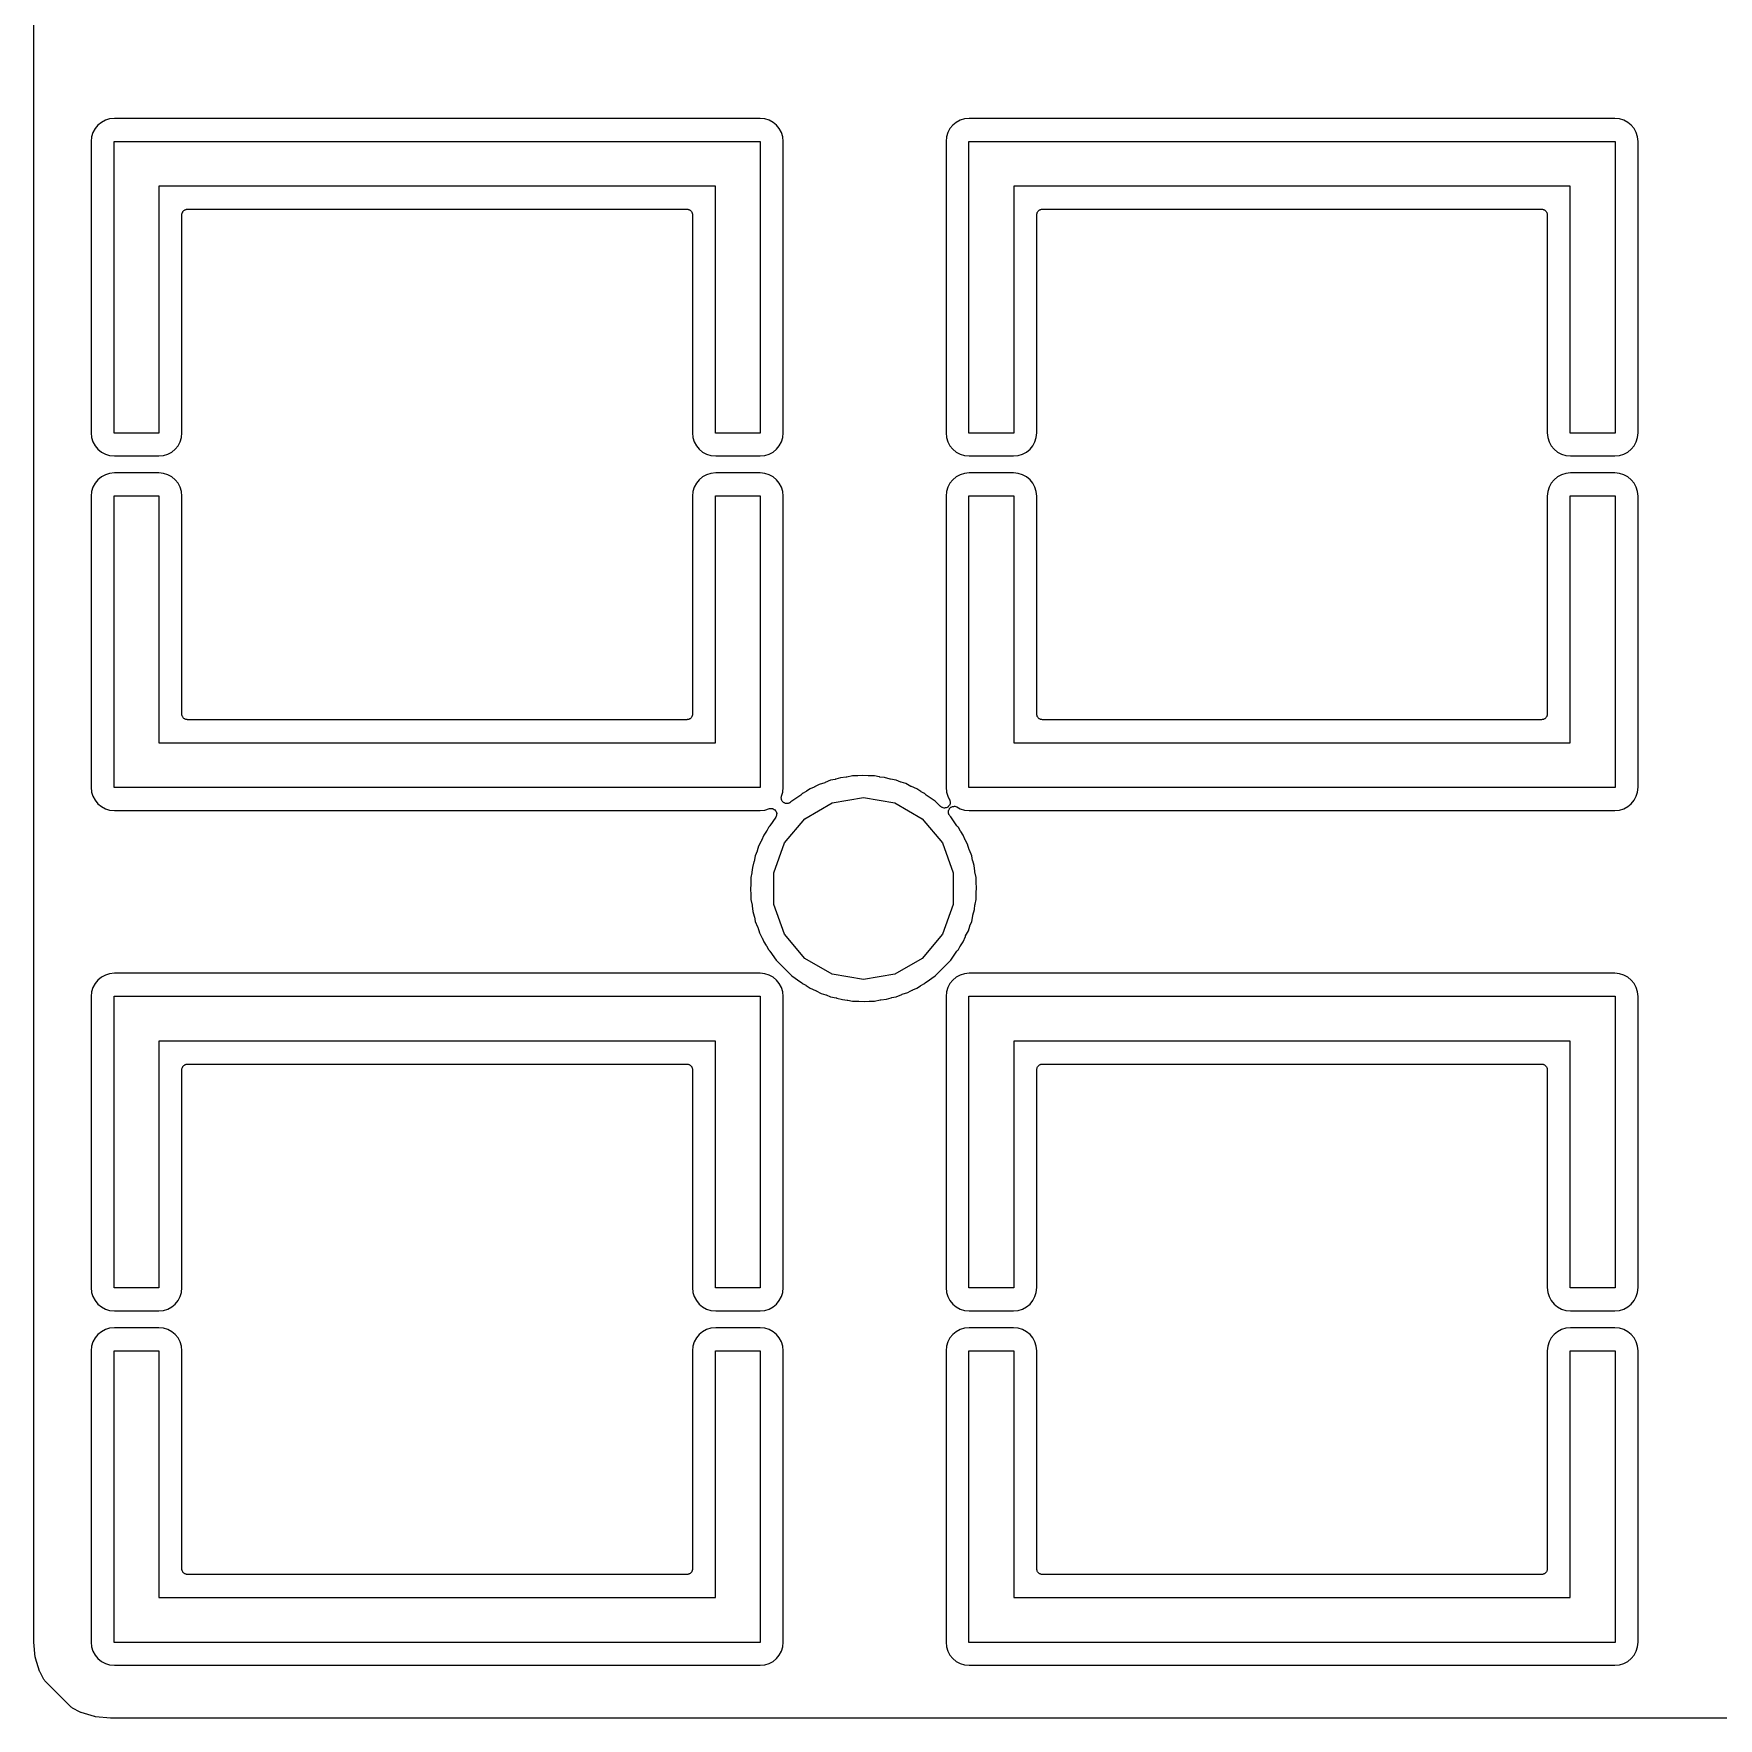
# Model space of a CAD drawing. Extents: x 251.9 to 327, y -172.5 to -97.4.
# Drawn here: x 251.93 to 289.47, y -172.53 to -134.99 of the extents above; entities that cross this region are included whole.
import ezdxf

# ---------------------------------------------------------------- set-up
doc = ezdxf.new("R2010")
doc.units = 0
doc.header["$MEASUREMENT"] = 0
doc.layers.add('BLACK', color=7, linetype='CONTINUOUS')

msp = doc.modelspace()

# ---------------------------------------------------------------- linework, layer by layer
at = {"layer": 'BLACK', "linetype": 'CONTINUOUS'}
for p, q in [((251.928, -170.819), (251.928, -99.174)), ((253.436, -136.966), (253.359, -137.029)), ((253.525, -136.918), (253.436, -136.966)), ((253.62, -136.889), (253.525, -136.918)), ((253.726, -136.879), (253.62, -136.889)), ((268.114, -136.879), (253.726, -136.879)), ((268.22, -136.889), (268.114, -136.879)), ((268.315, -136.918), (268.22, -136.889)), ((268.404, -136.966), (268.315, -136.918)), ((268.481, -137.029), (268.404, -136.966)), ((272.486, -136.966), (272.409, -137.029)), ((272.575, -136.918), (272.486, -136.966)), ((272.67, -136.889), (272.575, -136.918)), ((272.776, -136.879), (272.67, -136.889)), ((287.164, -136.879), (272.776, -136.879)), ((287.27, -136.889), (287.164, -136.879)), ((287.365, -136.918), (287.27, -136.889)), ((287.454, -136.966), (287.365, -136.918)), ((287.531, -137.029), (287.454, -136.966)), ((253.219, -137.29), (253.209, -137.396)), ((253.209, -137.396), (253.209, -143.884)), ((253.248, -137.195), (253.219, -137.29)), ((253.296, -137.106), (253.248, -137.195)), ((253.359, -137.029), (253.296, -137.106)), ((253.72, -143.89), (253.72, -137.39)), ((253.72, -137.39), (268.12, -137.39)), ((268.12, -137.39), (268.12, -143.89)), ((268.544, -137.106), (268.481, -137.029)), ((268.592, -137.195), (268.544, -137.106)), ((268.621, -137.29), (268.592, -137.195)), ((268.631, -137.396), (268.621, -137.29)), ((268.631, -143.884), (268.631, -137.396)), ((272.269, -137.29), (272.259, -137.396)), ((272.259, -137.396), (272.259, -143.884)), ((272.298, -137.195), (272.269, -137.29)), ((272.346, -137.106), (272.298, -137.195)), ((272.409, -137.029), (272.346, -137.106)), ((272.77, -143.89), (272.77, -137.39)), ((272.77, -137.39), (287.17, -137.39)), ((287.17, -137.39), (287.17, -143.89)), ((287.594, -137.106), (287.531, -137.029)), ((287.642, -137.195), (287.594, -137.106)), ((287.671, -137.29), (287.642, -137.195)), ((287.681, -137.396), (287.671, -137.29)), ((287.681, -143.884), (287.681, -137.396)), ((267.12, -138.39), (254.72, -138.39)), ((254.72, -138.39), (254.72, -143.89)), ((267.12, -143.89), (267.12, -138.39)), ((286.17, -138.39), (273.77, -138.39)), ((273.77, -138.39), (273.77, -143.89)), ((286.17, -143.89), (286.17, -138.39)), ((255.326, -138.907), (255.336, -138.903)), ((255.336, -138.903), (255.347, -138.903)), ((255.347, -138.903), (255.358, -138.901)), ((255.358, -138.901), (266.482, -138.901)), ((266.482, -138.901), (266.493, -138.903)), ((266.493, -138.903), (266.504, -138.903)), ((266.504, -138.903), (266.514, -138.907)), ((274.376, -138.907), (274.386, -138.903)), ((274.386, -138.903), (274.397, -138.903)), ((274.397, -138.903), (274.408, -138.901)), ((274.408, -138.901), (285.532, -138.901)), ((285.532, -138.901), (285.543, -138.903)), ((285.543, -138.903), (285.554, -138.903)), ((285.554, -138.903), (285.564, -138.907)), ((255.231, -139.028), (255.233, -139.017)), ((255.231, -143.884), (255.231, -139.028)), ((255.233, -139.006), (255.237, -138.996)), ((255.233, -139.017), (255.233, -139.006)), ((255.237, -138.996), (255.239, -138.985)), ((255.239, -138.985), (255.244, -138.975)), ((255.244, -138.975), (255.248, -138.965)), ((255.248, -138.965), (255.255, -138.956)), ((255.255, -138.956), (255.261, -138.946)), ((255.261, -138.946), (255.269, -138.939)), ((255.269, -138.939), (255.276, -138.931)), ((255.276, -138.931), (255.286, -138.925)), ((255.286, -138.925), (255.295, -138.918)), ((255.295, -138.918), (255.305, -138.914)), ((255.305, -138.914), (255.315, -138.909)), ((255.315, -138.909), (255.326, -138.907)), ((266.514, -138.907), (266.525, -138.909)), ((266.525, -138.909), (266.535, -138.914)), ((266.535, -138.914), (266.545, -138.918)), ((266.545, -138.918), (266.554, -138.925)), ((266.554, -138.925), (266.564, -138.931)), ((266.564, -138.931), (266.571, -138.939)), ((266.571, -138.939), (266.579, -138.946)), ((266.579, -138.946), (266.585, -138.956)), ((266.585, -138.956), (266.592, -138.965)), ((266.592, -138.965), (266.596, -138.975)), ((266.596, -138.975), (266.601, -138.985)), ((266.601, -138.985), (266.603, -138.996)), ((266.603, -138.996), (266.607, -139.006)), ((266.607, -139.006), (266.607, -139.017)), ((266.607, -139.017), (266.609, -139.028)), ((266.609, -139.028), (266.609, -143.884)), ((274.281, -139.028), (274.283, -139.017)), ((274.281, -143.884), (274.281, -139.028)), ((274.283, -139.006), (274.287, -138.996)), ((274.283, -139.017), (274.283, -139.006)), ((274.287, -138.996), (274.289, -138.985)), ((274.289, -138.985), (274.294, -138.975)), ((274.294, -138.975), (274.298, -138.965)), ((274.298, -138.965), (274.305, -138.956)), ((274.305, -138.956), (274.311, -138.946)), ((274.311, -138.946), (274.319, -138.939)), ((274.319, -138.939), (274.326, -138.931)), ((274.326, -138.931), (274.336, -138.925)), ((274.336, -138.925), (274.345, -138.918)), ((274.345, -138.918), (274.355, -138.914)), ((274.355, -138.914), (274.365, -138.909)), ((274.365, -138.909), (274.376, -138.907)), ((285.564, -138.907), (285.575, -138.909)), ((285.575, -138.909), (285.585, -138.914)), ((285.585, -138.914), (285.595, -138.918)), ((285.595, -138.918), (285.604, -138.925)), ((285.604, -138.925), (285.614, -138.931)), ((285.614, -138.931), (285.621, -138.939)), ((285.621, -138.939), (285.629, -138.946)), ((285.629, -138.946), (285.635, -138.956)), ((285.635, -138.956), (285.642, -138.965)), ((285.642, -138.965), (285.646, -138.975)), ((285.646, -138.975), (285.651, -138.985)), ((285.651, -138.985), (285.653, -138.996)), ((285.653, -138.996), (285.657, -139.006)), ((285.657, -139.006), (285.657, -139.017)), ((285.657, -139.017), (285.659, -139.028)), ((285.659, -139.028), (285.659, -143.884)), ((253.209, -143.884), (253.219, -143.99)), ((253.219, -143.99), (253.248, -144.085)), ((253.248, -144.085), (253.296, -144.174)), ((254.72, -143.89), (253.72, -143.89)), ((255.144, -144.174), (255.192, -144.085)), ((255.192, -144.085), (255.221, -143.99)), ((255.221, -143.99), (255.231, -143.884)), ((266.609, -143.884), (266.619, -143.99)), ((266.619, -143.99), (266.648, -144.085)), ((266.648, -144.085), (266.696, -144.174)), ((268.12, -143.89), (267.12, -143.89)), ((268.544, -144.174), (268.592, -144.085)), ((268.592, -144.085), (268.621, -143.99)), ((268.621, -143.99), (268.631, -143.884)), ((272.259, -143.884), (272.269, -143.99)), ((272.269, -143.99), (272.298, -144.085)), ((272.298, -144.085), (272.346, -144.174)), ((273.77, -143.89), (272.77, -143.89)), ((274.194, -144.174), (274.242, -144.085)), ((274.242, -144.085), (274.271, -143.99)), ((274.271, -143.99), (274.281, -143.884)), ((285.659, -143.884), (285.669, -143.99)), ((285.669, -143.99), (285.698, -144.085)), ((285.698, -144.085), (285.746, -144.174)), ((287.17, -143.89), (286.17, -143.89)), ((287.594, -144.174), (287.642, -144.085)), ((287.642, -144.085), (287.671, -143.99)), ((287.671, -143.99), (287.681, -143.884)), ((253.296, -144.174), (253.359, -144.251)), ((253.359, -144.251), (253.436, -144.314)), ((253.436, -144.314), (253.525, -144.362)), ((253.525, -144.362), (253.62, -144.391)), ((253.62, -144.391), (253.726, -144.401)), ((253.726, -144.401), (254.714, -144.401)), ((254.714, -144.401), (254.82, -144.391)), ((254.82, -144.391), (254.915, -144.362)), ((254.915, -144.362), (255.004, -144.314)), ((255.004, -144.314), (255.081, -144.251)), ((255.081, -144.251), (255.144, -144.174)), ((266.696, -144.174), (266.759, -144.251)), ((266.759, -144.251), (266.836, -144.314)), ((266.836, -144.314), (266.925, -144.362)), ((266.925, -144.362), (267.02, -144.391)), ((267.02, -144.391), (267.126, -144.401)), ((267.126, -144.401), (268.114, -144.401)), ((268.114, -144.401), (268.22, -144.391)), ((268.22, -144.391), (268.315, -144.362)), ((268.315, -144.362), (268.404, -144.314)), ((268.404, -144.314), (268.481, -144.251)), ((268.481, -144.251), (268.544, -144.174)), ((272.346, -144.174), (272.409, -144.251)), ((272.409, -144.251), (272.486, -144.314)), ((272.486, -144.314), (272.575, -144.362)), ((272.575, -144.362), (272.67, -144.391)), ((272.67, -144.391), (272.776, -144.401)), ((272.776, -144.401), (273.764, -144.401)), ((273.764, -144.401), (273.87, -144.391)), ((273.87, -144.391), (273.965, -144.362)), ((273.965, -144.362), (274.054, -144.314)), ((274.054, -144.314), (274.131, -144.251)), ((274.131, -144.251), (274.194, -144.174)), ((285.746, -144.174), (285.809, -144.251)), ((285.809, -144.251), (285.886, -144.314)), ((285.886, -144.314), (285.975, -144.362)), ((285.975, -144.362), (286.07, -144.391)), ((286.07, -144.391), (286.176, -144.401)), ((286.176, -144.401), (287.164, -144.401)), ((287.164, -144.401), (287.27, -144.391)), ((287.27, -144.391), (287.365, -144.362)), ((287.365, -144.362), (287.454, -144.314)), ((287.454, -144.314), (287.531, -144.251)), ((287.531, -144.251), (287.594, -144.174)), ((253.436, -144.866), (253.359, -144.929)), ((253.525, -144.818), (253.436, -144.866)), ((253.62, -144.789), (253.525, -144.818)), ((253.726, -144.779), (253.62, -144.789)), ((254.714, -144.779), (253.726, -144.779)), ((254.82, -144.789), (254.714, -144.779)), ((254.915, -144.818), (254.82, -144.789)), ((255.004, -144.866), (254.915, -144.818)), ((255.081, -144.929), (255.004, -144.866)), ((266.836, -144.866), (266.759, -144.929)), ((266.925, -144.818), (266.836, -144.866)), ((267.02, -144.789), (266.925, -144.818)), ((267.126, -144.779), (267.02, -144.789)), ((268.114, -144.779), (267.126, -144.779)), ((268.22, -144.789), (268.114, -144.779)), ((268.315, -144.818), (268.22, -144.789)), ((268.404, -144.866), (268.315, -144.818)), ((268.481, -144.929), (268.404, -144.866)), ((272.486, -144.866), (272.409, -144.929)), ((272.575, -144.818), (272.486, -144.866)), ((272.67, -144.789), (272.575, -144.818)), ((272.776, -144.779), (272.67, -144.789)), ((273.764, -144.779), (272.776, -144.779)), ((273.87, -144.789), (273.764, -144.779)), ((273.965, -144.818), (273.87, -144.789)), ((274.054, -144.866), (273.965, -144.818)), ((274.131, -144.929), (274.054, -144.866)), ((285.886, -144.866), (285.809, -144.929)), ((285.975, -144.818), (285.886, -144.866)), ((286.07, -144.789), (285.975, -144.818)), ((286.176, -144.779), (286.07, -144.789)), ((287.164, -144.779), (286.176, -144.779)), ((287.27, -144.789), (287.164, -144.779)), ((287.365, -144.818), (287.27, -144.789)), ((287.454, -144.866), (287.365, -144.818)), ((287.531, -144.929), (287.454, -144.866)), ((253.219, -145.19), (253.209, -145.296)), ((253.248, -145.095), (253.219, -145.19)), ((253.296, -145.006), (253.248, -145.095)), ((253.359, -144.929), (253.296, -145.006)), ((255.144, -145.006), (255.081, -144.929)), ((255.192, -145.095), (255.144, -145.006)), ((255.221, -145.19), (255.192, -145.095)), ((255.231, -145.296), (255.221, -145.19)), ((266.619, -145.19), (266.609, -145.296)), ((266.648, -145.095), (266.619, -145.19)), ((266.696, -145.006), (266.648, -145.095)), ((266.759, -144.929), (266.696, -145.006)), ((268.544, -145.006), (268.481, -144.929)), ((268.592, -145.095), (268.544, -145.006)), ((268.621, -145.19), (268.592, -145.095)), ((268.631, -145.296), (268.621, -145.19)), ((272.269, -145.19), (272.259, -145.296)), ((272.298, -145.095), (272.269, -145.19)), ((272.346, -145.006), (272.298, -145.095)), ((272.409, -144.929), (272.346, -145.006)), ((274.194, -145.006), (274.131, -144.929)), ((274.242, -145.095), (274.194, -145.006)), ((274.271, -145.19), (274.242, -145.095)), ((274.281, -145.296), (274.271, -145.19)), ((285.669, -145.19), (285.659, -145.296)), ((285.698, -145.095), (285.669, -145.19)), ((285.746, -145.006), (285.698, -145.095)), ((285.809, -144.929), (285.746, -145.006)), ((287.594, -145.006), (287.531, -144.929)), ((287.642, -145.095), (287.594, -145.006)), ((287.671, -145.19), (287.642, -145.095)), ((287.681, -145.296), (287.671, -145.19)), ((253.209, -145.296), (253.209, -151.784)), ((253.72, -145.29), (254.72, -145.29)), ((253.72, -151.79), (253.72, -145.29)), ((254.72, -145.29), (254.72, -150.79)), ((255.231, -150.152), (255.231, -145.296)), ((266.609, -145.296), (266.609, -150.152)), ((267.12, -150.79), (267.12, -145.29)), ((267.12, -145.29), (268.12, -145.29)), ((268.12, -145.29), (268.12, -151.79)), ((268.631, -151.784), (268.631, -145.296)), ((272.259, -145.296), (272.259, -151.784)), ((272.77, -145.29), (273.77, -145.29)), ((272.77, -151.79), (272.77, -145.29)), ((273.77, -145.29), (273.77, -150.79)), ((274.281, -150.152), (274.281, -145.296)), ((285.659, -145.296), (285.659, -150.152)), ((286.17, -150.79), (286.17, -145.29)), ((286.17, -145.29), (287.17, -145.29)), ((287.17, -145.29), (287.17, -151.79)), ((287.681, -151.784), (287.681, -145.296)), ((255.233, -150.163), (255.231, -150.152)), ((255.233, -150.174), (255.233, -150.163)), ((266.609, -150.152), (266.607, -150.163)), ((266.607, -150.163), (266.607, -150.174)), ((274.283, -150.163), (274.281, -150.152)), ((274.283, -150.174), (274.283, -150.163)), ((285.659, -150.152), (285.657, -150.163)), ((285.657, -150.163), (285.657, -150.174)), ((255.237, -150.184), (255.233, -150.174)), ((255.239, -150.195), (255.237, -150.184)), ((255.244, -150.205), (255.239, -150.195)), ((255.248, -150.215), (255.244, -150.205)), ((255.255, -150.224), (255.248, -150.215)), ((255.261, -150.234), (255.255, -150.224)), ((255.269, -150.241), (255.261, -150.234)), ((255.276, -150.249), (255.269, -150.241)), ((255.286, -150.255), (255.276, -150.249)), ((255.295, -150.262), (255.286, -150.255)), ((255.305, -150.266), (255.295, -150.262)), ((255.315, -150.271), (255.305, -150.266)), ((255.326, -150.273), (255.315, -150.271)), ((255.336, -150.277), (255.326, -150.273)), ((255.347, -150.277), (255.336, -150.277)), ((255.358, -150.279), (255.347, -150.277)), ((266.482, -150.279), (255.358, -150.279)), ((266.493, -150.277), (266.482, -150.279)), ((266.504, -150.277), (266.493, -150.277)), ((266.514, -150.273), (266.504, -150.277)), ((266.525, -150.271), (266.514, -150.273)), ((266.535, -150.266), (266.525, -150.271)), ((266.545, -150.262), (266.535, -150.266)), ((266.554, -150.255), (266.545, -150.262)), ((266.564, -150.249), (266.554, -150.255)), ((266.571, -150.241), (266.564, -150.249)), ((266.579, -150.234), (266.571, -150.241)), ((266.585, -150.224), (266.579, -150.234)), ((266.592, -150.215), (266.585, -150.224)), ((266.596, -150.205), (266.592, -150.215)), ((266.601, -150.195), (266.596, -150.205)), ((266.603, -150.184), (266.601, -150.195)), ((266.607, -150.174), (266.603, -150.184)), ((274.287, -150.184), (274.283, -150.174)), ((274.289, -150.195), (274.287, -150.184)), ((274.294, -150.205), (274.289, -150.195)), ((274.298, -150.215), (274.294, -150.205)), ((274.305, -150.224), (274.298, -150.215)), ((274.311, -150.234), (274.305, -150.224)), ((274.319, -150.241), (274.311, -150.234)), ((274.326, -150.249), (274.319, -150.241)), ((274.336, -150.255), (274.326, -150.249)), ((274.345, -150.262), (274.336, -150.255)), ((274.355, -150.266), (274.345, -150.262)), ((274.365, -150.271), (274.355, -150.266)), ((274.376, -150.273), (274.365, -150.271)), ((274.386, -150.277), (274.376, -150.273)), ((274.397, -150.277), (274.386, -150.277)), ((274.408, -150.279), (274.397, -150.277)), ((285.532, -150.279), (274.408, -150.279)), ((285.543, -150.277), (285.532, -150.279)), ((285.554, -150.277), (285.543, -150.277)), ((285.564, -150.273), (285.554, -150.277)), ((285.575, -150.271), (285.564, -150.273)), ((285.585, -150.266), (285.575, -150.271)), ((285.595, -150.262), (285.585, -150.266)), ((285.604, -150.255), (285.595, -150.262)), ((285.614, -150.249), (285.604, -150.255)), ((285.621, -150.241), (285.614, -150.249)), ((285.629, -150.234), (285.621, -150.241)), ((285.635, -150.224), (285.629, -150.234)), ((285.642, -150.215), (285.635, -150.224)), ((285.646, -150.205), (285.642, -150.215)), ((285.651, -150.195), (285.646, -150.205)), ((285.653, -150.184), (285.651, -150.195)), ((285.657, -150.174), (285.653, -150.184)), ((254.72, -150.79), (267.12, -150.79)), ((273.77, -150.79), (286.17, -150.79)), ((269.688, -151.628), (269.569, -151.678)), ((269.792, -151.608), (269.688, -151.628)), ((269.799, -151.605), (269.792, -151.608)), ((269.806, -151.604), (269.799, -151.605)), ((269.907, -151.573), (269.806, -151.604)), ((270.035, -151.559), (269.907, -151.573)), ((270.041, -151.557), (270.035, -151.559)), ((270.046, -151.557), (270.041, -151.557)), ((270.173, -151.532), (270.046, -151.557)), ((270.279, -151.532), (270.173, -151.532)), ((270.286, -151.531), (270.279, -151.532)), ((270.293, -151.531), (270.286, -151.531)), ((270.398, -151.52), (270.293, -151.531)), ((270.527, -151.531), (270.398, -151.52)), ((270.532, -151.531), (270.527, -151.531)), ((270.538, -151.532), (270.532, -151.531)), ((270.667, -151.532), (270.538, -151.532)), ((270.771, -151.553), (270.667, -151.532)), ((270.778, -151.553), (270.771, -151.553)), ((270.784, -151.555), (270.778, -151.553)), ((270.89, -151.564), (270.784, -151.555)), ((271.014, -151.6), (270.89, -151.564)), ((271.02, -151.601), (271.014, -151.6)), ((271.025, -151.603), (271.02, -151.601)), ((271.152, -151.628), (271.025, -151.603)), ((271.25, -151.669), (271.152, -151.628)), ((271.256, -151.67), (271.25, -151.669)), ((253.209, -151.784), (253.219, -151.89)), ((253.219, -151.89), (253.248, -151.985)), ((253.248, -151.985), (253.296, -152.074)), ((268.12, -151.79), (253.72, -151.79)), ((268.587, -152.009), (268.591, -151.996)), ((268.588, -152.018), (268.587, -152.009)), ((268.587, -152.027), (268.588, -152.018)), ((268.59, -152.039), (268.587, -152.027)), ((268.591, -152.053), (268.59, -152.039)), ((268.591, -151.996), (268.592, -151.983)), ((268.592, -151.983), (268.621, -151.89)), ((268.621, -151.89), (268.631, -151.784)), ((269.024, -151.956), (268.821, -152.092)), ((269.029, -151.952), (269.024, -151.956)), ((269.034, -151.949), (269.029, -151.952)), ((269.044, -151.937), (269.034, -151.949)), ((269.056, -151.926), (269.044, -151.937)), ((269.058, -151.922), (269.056, -151.926)), ((269.142, -151.877), (269.058, -151.922)), ((269.147, -151.873), (269.142, -151.877)), ((269.153, -151.871), (269.147, -151.873)), ((269.232, -151.817), (269.153, -151.871)), ((269.32, -151.781), (269.232, -151.817)), ((269.326, -151.778), (269.32, -151.781)), ((269.332, -151.776), (269.326, -151.778)), ((269.435, -151.72), (269.332, -151.776)), ((269.559, -151.682), (269.435, -151.72)), ((269.564, -151.679), (269.559, -151.682)), ((269.569, -151.678), (269.564, -151.679)), ((269.725, -152.132), (270.42, -152.009)), ((270.42, -152.009), (271.115, -152.132)), ((271.262, -151.673), (271.256, -151.67)), ((271.364, -151.703), (271.262, -151.673)), ((271.478, -151.763), (271.364, -151.703)), ((271.484, -151.765), (271.478, -151.763)), ((271.489, -151.768), (271.484, -151.765)), ((271.608, -151.817), (271.489, -151.768)), ((271.696, -151.876), (271.608, -151.817)), ((271.702, -151.879), (271.696, -151.876)), ((271.708, -151.883), (271.702, -151.879)), ((271.782, -151.922), (271.708, -151.883)), ((271.784, -151.926), (271.782, -151.922)), ((271.796, -151.937), (271.784, -151.926)), ((271.806, -151.949), (271.796, -151.937)), ((271.811, -151.952), (271.806, -151.949)), ((271.816, -151.956), (271.811, -151.952)), ((272.019, -152.092), (271.816, -151.956)), ((272.259, -151.784), (272.269, -151.89)), ((272.269, -151.89), (272.298, -151.985)), ((272.298, -151.985), (272.338, -152.06)), ((287.17, -151.79), (272.77, -151.79)), ((287.594, -152.074), (287.642, -151.985)), ((287.642, -151.985), (287.671, -151.89)), ((287.671, -151.89), (287.681, -151.784)), ((253.296, -152.074), (253.359, -152.151)), ((253.359, -152.151), (253.436, -152.214)), ((253.436, -152.214), (253.525, -152.262)), ((253.525, -152.262), (253.62, -152.291)), ((253.62, -152.291), (253.726, -152.301)), ((253.726, -152.301), (268.114, -152.301)), ((268.114, -152.301), (268.22, -152.291)), ((268.22, -152.291), (268.323, -152.259)), ((268.323, -152.259), (268.323, -152.259)), ((268.323, -152.259), (268.324, -152.259)), ((268.324, -152.259), (268.345, -152.257)), ((268.345, -152.257), (268.366, -152.254)), ((268.366, -152.254), (268.367, -152.254)), ((268.367, -152.254), (268.368, -152.254)), ((268.368, -152.254), (268.389, -152.259)), ((268.389, -152.259), (268.409, -152.264)), ((268.409, -152.264), (268.41, -152.265)), ((268.41, -152.265), (268.411, -152.265)), ((268.411, -152.265), (268.428, -152.277)), ((268.428, -152.277), (268.446, -152.288)), ((268.446, -152.288), (268.447, -152.289)), ((268.447, -152.289), (268.447, -152.289)), ((268.447, -152.289), (268.46, -152.306)), ((268.46, -152.306), (268.473, -152.324)), ((268.473, -152.324), (268.473, -152.324)), ((268.473, -152.324), (268.473, -152.325)), ((268.473, -152.325), (268.479, -152.345)), ((268.483, -152.411), (268.474, -152.431)), ((268.479, -152.345), (268.486, -152.366)), ((268.484, -152.389), (268.483, -152.41)), ((268.483, -152.41), (268.483, -152.41)), ((268.483, -152.41), (268.483, -152.411)), ((268.486, -152.367), (268.484, -152.389)), ((268.486, -152.366), (268.486, -152.366)), ((268.486, -152.366), (268.486, -152.367)), ((268.595, -152.061), (268.591, -152.053)), ((268.597, -152.07), (268.595, -152.061)), ((268.604, -152.081), (268.597, -152.07)), ((268.61, -152.092), (268.604, -152.081)), ((268.616, -152.099), (268.61, -152.092)), ((268.621, -152.106), (268.616, -152.099)), ((268.632, -152.114), (268.621, -152.106)), ((268.641, -152.124), (268.632, -152.114)), ((268.649, -152.127), (268.641, -152.124)), ((268.657, -152.133), (268.649, -152.127)), ((268.669, -152.137), (268.657, -152.133)), ((268.681, -152.142), (268.669, -152.137)), ((268.69, -152.143), (268.681, -152.142)), ((268.699, -152.146), (268.69, -152.143)), ((268.712, -152.145), (268.699, -152.146)), ((268.725, -152.146), (268.712, -152.145)), ((268.734, -152.144), (268.725, -152.146)), ((268.743, -152.143), (268.734, -152.144)), ((268.755, -152.138), (268.743, -152.143)), ((268.768, -152.135), (268.755, -152.138)), ((268.775, -152.13), (268.768, -152.135)), ((268.783, -152.126), (268.775, -152.13)), ((268.793, -152.117), (268.783, -152.126)), ((268.804, -152.109), (268.793, -152.117)), ((268.821, -152.092), (268.804, -152.109)), ((269.115, -152.484), (269.725, -152.132)), ((271.115, -152.132), (271.725, -152.484)), ((272.136, -152.21), (272.019, -152.092)), ((272.139, -152.212), (272.136, -152.21)), ((272.142, -152.214), (272.139, -152.212)), ((272.157, -152.224), (272.142, -152.214)), ((272.173, -152.235), (272.157, -152.224)), ((272.176, -152.236), (272.173, -152.235)), ((272.179, -152.238), (272.176, -152.236)), ((272.197, -152.242), (272.179, -152.238)), ((272.215, -152.246), (272.197, -152.242)), ((272.219, -152.246), (272.215, -152.246)), ((272.222, -152.247), (272.219, -152.246)), ((272.241, -152.244), (272.222, -152.247)), ((272.259, -152.242), (272.241, -152.244)), ((272.262, -152.241), (272.259, -152.242)), ((272.266, -152.241), (272.262, -152.241)), ((272.282, -152.232), (272.266, -152.241)), ((272.299, -152.224), (272.282, -152.232)), ((272.302, -152.221), (272.299, -152.224)), ((272.305, -152.22), (272.302, -152.221)), ((272.317, -152.206), (272.305, -152.22)), ((272.313, -152.338), (272.316, -152.319)), ((272.314, -152.341), (272.313, -152.338)), ((272.314, -152.345), (272.314, -152.341)), ((272.318, -152.363), (272.314, -152.345)), ((272.316, -152.319), (272.318, -152.301)), ((272.33, -152.193), (272.317, -152.206)), ((272.318, -152.301), (272.319, -152.298)), ((272.322, -152.381), (272.318, -152.363)), ((272.319, -152.294), (272.328, -152.278)), ((272.319, -152.298), (272.319, -152.294)), ((272.324, -152.384), (272.322, -152.381)), ((272.325, -152.387), (272.324, -152.384)), ((272.336, -152.403), (272.325, -152.387)), ((272.328, -152.278), (272.336, -152.261)), ((272.332, -152.189), (272.33, -152.193)), ((272.334, -152.187), (272.332, -152.189)), ((272.341, -152.17), (272.334, -152.187)), ((272.336, -152.261), (272.339, -152.258)), ((272.346, -152.418), (272.336, -152.403)), ((272.338, -152.06), (272.339, -152.063)), ((272.339, -152.063), (272.341, -152.066)), ((272.339, -152.258), (272.34, -152.255)), ((272.34, -152.255), (272.354, -152.243)), ((272.341, -152.066), (272.346, -152.084)), ((272.349, -152.153), (272.341, -152.17)), ((272.346, -152.084), (272.352, -152.102)), ((272.348, -152.421), (272.346, -152.418)), ((272.351, -152.146), (272.349, -152.149)), ((272.349, -152.149), (272.349, -152.153)), ((272.353, -152.109), (272.351, -152.127)), ((272.351, -152.127), (272.351, -152.146)), ((272.352, -152.102), (272.352, -152.105)), ((272.352, -152.105), (272.353, -152.109)), ((272.354, -152.243), (272.367, -152.23)), ((272.367, -152.23), (272.371, -152.228)), ((272.371, -152.228), (272.373, -152.226)), ((272.373, -152.226), (272.39, -152.219)), ((272.39, -152.219), (272.407, -152.211)), ((272.407, -152.211), (272.411, -152.211)), ((272.411, -152.211), (272.414, -152.209)), ((272.414, -152.209), (272.433, -152.209)), ((272.433, -152.209), (272.451, -152.207)), ((272.451, -152.207), (272.455, -152.208)), ((272.455, -152.208), (272.458, -152.208)), ((272.458, -152.208), (272.476, -152.214)), ((272.476, -152.214), (272.494, -152.219)), ((272.494, -152.219), (272.497, -152.221)), ((272.497, -152.221), (272.5, -152.222)), ((272.5, -152.222), (272.575, -152.262)), ((272.575, -152.262), (272.67, -152.291)), ((272.67, -152.291), (272.776, -152.301)), ((272.776, -152.301), (287.164, -152.301)), ((287.164, -152.301), (287.27, -152.291)), ((287.27, -152.291), (287.365, -152.262)), ((287.365, -152.262), (287.454, -152.214)), ((287.454, -152.214), (287.531, -152.151)), ((287.531, -152.151), (287.594, -152.074)), ((268.256, -152.764), (268.197, -152.852)), ((268.259, -152.758), (268.256, -152.764)), ((268.263, -152.752), (268.259, -152.758)), ((268.302, -152.678), (268.263, -152.752)), ((268.306, -152.676), (268.302, -152.678)), ((268.317, -152.664), (268.306, -152.676)), ((268.329, -152.654), (268.317, -152.664)), ((268.332, -152.649), (268.329, -152.654)), ((268.336, -152.644), (268.332, -152.649)), ((268.465, -152.451), (268.336, -152.644)), ((268.466, -152.45), (268.465, -152.451)), ((268.465, -152.451), (268.465, -152.451)), ((268.474, -152.431), (268.466, -152.45)), ((268.661, -153.025), (269.115, -152.484)), ((271.725, -152.484), (272.179, -153.025)), ((272.35, -152.424), (272.348, -152.421)), ((272.368, -152.441), (272.35, -152.424)), ((272.504, -152.644), (272.368, -152.441)), ((272.508, -152.649), (272.504, -152.644)), ((272.511, -152.654), (272.508, -152.649)), ((272.523, -152.664), (272.511, -152.654)), ((272.534, -152.676), (272.523, -152.664)), ((272.538, -152.678), (272.534, -152.676)), ((272.583, -152.762), (272.538, -152.678)), ((272.587, -152.767), (272.583, -152.762)), ((272.589, -152.773), (272.587, -152.767)), ((272.643, -152.852), (272.589, -152.773)), ((268.083, -153.096), (268.053, -153.198)), ((268.143, -152.982), (268.083, -153.096)), ((268.145, -152.976), (268.143, -152.982)), ((268.148, -152.971), (268.145, -152.976)), ((268.197, -152.852), (268.148, -152.971)), ((268.42, -153.687), (268.661, -153.025)), ((272.179, -153.025), (272.42, -153.687)), ((272.679, -152.94), (272.643, -152.852)), ((272.682, -152.946), (272.679, -152.94)), ((272.684, -152.952), (272.682, -152.946)), ((272.74, -153.055), (272.684, -152.952)), ((272.778, -153.179), (272.74, -153.055)), ((267.98, -153.446), (267.944, -153.57)), ((267.981, -153.44), (267.98, -153.446)), ((267.983, -153.435), (267.981, -153.44)), ((268.008, -153.308), (267.983, -153.435)), ((268.049, -153.21), (268.008, -153.308)), ((268.05, -153.204), (268.049, -153.21)), ((268.053, -153.198), (268.05, -153.204)), ((272.781, -153.184), (272.778, -153.179)), ((272.782, -153.189), (272.781, -153.184)), ((272.832, -153.308), (272.782, -153.189)), ((272.852, -153.412), (272.832, -153.308)), ((272.855, -153.419), (272.852, -153.412)), ((272.856, -153.426), (272.855, -153.419)), ((272.887, -153.527), (272.856, -153.426)), ((272.901, -153.655), (272.887, -153.527)), ((267.912, -153.922), (267.911, -153.928)), ((267.933, -153.689), (267.912, -153.793)), ((267.912, -153.793), (267.912, -153.922)), ((267.935, -153.676), (267.933, -153.682)), ((267.933, -153.682), (267.933, -153.689)), ((267.944, -153.57), (267.935, -153.676)), ((268.42, -154.393), (268.42, -153.687)), ((272.42, -153.687), (272.42, -154.393)), ((272.903, -153.661), (272.901, -153.655)), ((272.903, -153.666), (272.903, -153.661)), ((272.928, -153.793), (272.903, -153.666)), ((272.928, -153.899), (272.928, -153.793)), ((272.929, -153.906), (272.928, -153.899)), ((272.929, -153.913), (272.929, -153.906)), ((272.94, -154.018), (272.929, -153.913)), ((267.911, -153.933), (267.9, -154.062)), ((267.9, -154.062), (267.911, -154.167)), ((267.911, -153.928), (267.911, -153.933)), ((267.911, -154.167), (267.911, -154.174)), ((267.911, -154.174), (267.912, -154.181)), ((267.912, -154.181), (267.912, -154.287)), ((267.912, -154.287), (267.937, -154.414)), ((272.907, -154.391), (272.928, -154.287)), ((272.928, -154.158), (272.929, -154.152)), ((272.928, -154.287), (272.928, -154.158)), ((272.929, -154.147), (272.94, -154.018)), ((272.929, -154.152), (272.929, -154.147)), ((267.937, -154.414), (267.937, -154.419)), ((267.937, -154.419), (267.939, -154.425)), ((267.939, -154.425), (267.953, -154.553)), ((267.953, -154.553), (267.984, -154.654)), ((267.984, -154.654), (267.985, -154.661)), ((267.985, -154.661), (267.988, -154.668)), ((267.988, -154.668), (268.008, -154.772)), ((268.661, -155.055), (268.42, -154.393)), ((272.42, -154.393), (272.179, -155.055)), ((272.832, -154.772), (272.857, -154.645)), ((272.857, -154.645), (272.859, -154.64)), ((272.859, -154.64), (272.86, -154.634)), ((272.86, -154.634), (272.896, -154.51)), ((272.896, -154.51), (272.905, -154.404)), ((272.905, -154.404), (272.907, -154.398)), ((272.907, -154.398), (272.907, -154.391)), ((268.008, -154.772), (268.058, -154.891)), ((268.058, -154.891), (268.059, -154.896)), ((268.059, -154.896), (268.062, -154.901)), ((268.062, -154.901), (268.1, -155.025)), ((268.1, -155.025), (268.156, -155.128)), ((272.697, -155.098), (272.757, -154.984)), ((272.757, -154.984), (272.787, -154.882)), ((272.787, -154.882), (272.79, -154.876)), ((272.79, -154.876), (272.791, -154.87)), ((272.791, -154.87), (272.832, -154.772)), ((268.156, -155.128), (268.158, -155.134)), ((268.158, -155.134), (268.161, -155.14)), ((268.161, -155.14), (268.197, -155.228)), ((268.197, -155.228), (268.251, -155.307)), ((268.251, -155.307), (268.253, -155.313)), ((268.253, -155.313), (268.257, -155.318)), ((268.257, -155.318), (268.302, -155.402)), ((268.302, -155.402), (268.306, -155.404)), ((268.306, -155.404), (268.317, -155.416)), ((268.317, -155.416), (268.329, -155.426)), ((269.115, -155.596), (268.661, -155.055)), ((272.179, -155.055), (271.725, -155.596)), ((272.511, -155.426), (272.523, -155.416)), ((272.523, -155.416), (272.534, -155.404)), ((272.534, -155.404), (272.538, -155.402)), ((272.538, -155.402), (272.577, -155.328)), ((272.577, -155.328), (272.581, -155.322)), ((272.581, -155.322), (272.584, -155.316)), ((272.584, -155.316), (272.643, -155.228)), ((272.643, -155.228), (272.692, -155.109)), ((272.692, -155.109), (272.695, -155.104)), ((272.695, -155.104), (272.697, -155.098)), ((268.329, -155.426), (268.332, -155.431)), ((268.332, -155.431), (268.336, -155.436)), ((268.336, -155.436), (268.472, -155.639)), ((268.472, -155.639), (268.821, -155.988)), ((269.725, -155.948), (269.115, -155.596)), ((271.725, -155.596), (271.115, -155.948)), ((272.019, -155.988), (272.368, -155.639)), ((272.368, -155.639), (272.504, -155.436)), ((272.504, -155.436), (272.508, -155.431)), ((272.508, -155.431), (272.511, -155.426)), ((253.296, -156.156), (253.248, -156.245)), ((253.359, -156.079), (253.296, -156.156)), ((253.436, -156.016), (253.359, -156.079)), ((253.525, -155.968), (253.436, -156.016)), ((253.62, -155.939), (253.525, -155.968)), ((253.726, -155.929), (253.62, -155.939)), ((268.114, -155.929), (253.726, -155.929)), ((268.22, -155.939), (268.114, -155.929)), ((268.315, -155.968), (268.22, -155.939)), ((268.404, -156.016), (268.315, -155.968)), ((268.481, -156.079), (268.404, -156.016)), ((268.544, -156.156), (268.481, -156.079)), ((268.592, -156.245), (268.544, -156.156)), ((268.821, -155.988), (269.024, -156.124)), ((269.024, -156.124), (269.029, -156.128)), ((269.029, -156.128), (269.034, -156.131)), ((269.034, -156.131), (269.044, -156.143)), ((269.044, -156.143), (269.056, -156.154)), ((269.056, -156.154), (269.058, -156.158)), ((269.058, -156.158), (269.132, -156.197)), ((270.42, -156.071), (269.725, -155.948)), ((271.115, -155.948), (270.42, -156.071)), ((271.698, -156.203), (271.782, -156.158)), ((271.782, -156.158), (271.784, -156.154)), ((271.784, -156.154), (271.796, -156.143)), ((271.796, -156.143), (271.806, -156.131)), ((271.806, -156.131), (271.811, -156.128)), ((271.811, -156.128), (271.816, -156.124)), ((271.816, -156.124), (272.019, -155.988)), ((272.346, -156.156), (272.298, -156.245)), ((272.409, -156.079), (272.346, -156.156)), ((272.486, -156.016), (272.409, -156.079)), ((272.575, -155.968), (272.486, -156.016)), ((272.67, -155.939), (272.575, -155.968)), ((272.776, -155.929), (272.67, -155.939)), ((287.164, -155.929), (272.776, -155.929)), ((287.27, -155.939), (287.164, -155.929)), ((287.365, -155.968), (287.27, -155.939)), ((287.454, -156.016), (287.365, -155.968)), ((287.531, -156.079), (287.454, -156.016)), ((287.594, -156.156), (287.531, -156.079)), ((287.642, -156.245), (287.594, -156.156)), ((253.219, -156.34), (253.209, -156.446)), ((253.209, -156.446), (253.209, -162.934)), ((253.248, -156.245), (253.219, -156.34)), ((253.72, -162.94), (253.72, -156.44)), ((253.72, -156.44), (268.12, -156.44)), ((268.12, -156.44), (268.12, -162.94)), ((268.621, -156.34), (268.592, -156.245)), ((268.631, -156.446), (268.621, -156.34)), ((268.631, -162.934), (268.631, -156.446)), ((269.132, -156.197), (269.138, -156.201)), ((269.138, -156.201), (269.144, -156.204)), ((269.144, -156.204), (269.232, -156.263)), ((269.232, -156.263), (269.351, -156.312)), ((269.351, -156.312), (269.356, -156.315)), ((269.356, -156.315), (269.362, -156.317)), ((269.362, -156.317), (269.476, -156.377)), ((269.476, -156.377), (269.578, -156.407)), ((269.578, -156.407), (269.584, -156.41)), ((269.584, -156.41), (269.59, -156.411)), ((269.59, -156.411), (269.688, -156.452)), ((269.688, -156.452), (269.815, -156.477)), ((269.815, -156.477), (269.82, -156.479)), ((269.82, -156.479), (269.826, -156.48)), ((269.826, -156.48), (269.95, -156.516)), ((269.95, -156.516), (270.056, -156.525)), ((270.056, -156.525), (270.062, -156.527)), ((270.062, -156.527), (270.069, -156.527)), ((270.069, -156.527), (270.173, -156.548)), ((270.173, -156.548), (270.302, -156.548)), ((270.302, -156.548), (270.308, -156.549)), ((270.308, -156.549), (270.313, -156.549)), ((270.313, -156.549), (270.442, -156.56)), ((270.442, -156.56), (270.547, -156.549)), ((270.547, -156.549), (270.554, -156.549)), ((270.554, -156.549), (270.561, -156.548)), ((270.561, -156.548), (270.667, -156.548)), ((270.667, -156.548), (270.794, -156.523)), ((270.794, -156.523), (270.799, -156.523)), ((270.799, -156.523), (270.805, -156.521)), ((270.805, -156.521), (270.933, -156.507)), ((270.933, -156.507), (271.034, -156.476)), ((271.034, -156.476), (271.041, -156.475)), ((271.041, -156.475), (271.048, -156.472)), ((271.048, -156.472), (271.152, -156.452)), ((271.152, -156.452), (271.271, -156.402)), ((271.271, -156.402), (271.276, -156.401)), ((271.276, -156.401), (271.281, -156.398)), ((271.281, -156.398), (271.405, -156.36)), ((271.405, -156.36), (271.464, -156.328)), ((271.464, -156.328), (271.508, -156.304)), ((271.464, -156.328), (271.464, -156.328)), ((271.508, -156.304), (271.514, -156.302)), ((271.514, -156.302), (271.52, -156.299)), ((271.52, -156.299), (271.608, -156.263)), ((271.608, -156.263), (271.687, -156.209)), ((271.687, -156.209), (271.693, -156.207)), ((271.693, -156.207), (271.698, -156.203)), ((272.269, -156.34), (272.259, -156.446)), ((272.259, -156.446), (272.259, -162.934)), ((272.298, -156.245), (272.269, -156.34)), ((272.77, -162.94), (272.77, -156.44)), ((272.77, -156.44), (287.17, -156.44)), ((287.17, -156.44), (287.17, -162.94)), ((287.671, -156.34), (287.642, -156.245)), ((287.681, -156.446), (287.671, -156.34)), ((287.681, -162.934), (287.681, -156.446)), ((267.12, -157.44), (254.72, -157.44)), ((254.72, -157.44), (254.72, -162.94)), ((267.12, -162.94), (267.12, -157.44)), ((286.17, -157.44), (273.77, -157.44)), ((273.77, -157.44), (273.77, -162.94)), ((286.17, -162.94), (286.17, -157.44)), ((255.233, -158.056), (255.237, -158.046)), ((255.237, -158.046), (255.239, -158.035)), ((255.239, -158.035), (255.244, -158.025)), ((255.244, -158.025), (255.248, -158.015)), ((255.248, -158.015), (255.255, -158.006)), ((255.255, -158.006), (255.261, -157.996)), ((255.261, -157.996), (255.269, -157.989)), ((255.269, -157.989), (255.276, -157.981)), ((255.276, -157.981), (255.286, -157.975)), ((255.286, -157.975), (255.295, -157.968)), ((255.295, -157.968), (255.305, -157.964)), ((255.305, -157.964), (255.315, -157.959)), ((255.315, -157.959), (255.326, -157.957)), ((255.326, -157.957), (255.336, -157.953)), ((255.336, -157.953), (255.347, -157.953)), ((255.347, -157.953), (255.358, -157.951)), ((255.358, -157.951), (266.482, -157.951)), ((266.482, -157.951), (266.493, -157.953)), ((266.493, -157.953), (266.504, -157.953)), ((266.504, -157.953), (266.514, -157.957)), ((266.514, -157.957), (266.525, -157.959)), ((266.525, -157.959), (266.535, -157.964)), ((266.535, -157.964), (266.545, -157.968)), ((266.545, -157.968), (266.554, -157.975)), ((266.554, -157.975), (266.564, -157.981)), ((266.564, -157.981), (266.571, -157.989)), ((266.571, -157.989), (266.579, -157.996)), ((266.579, -157.996), (266.585, -158.006)), ((266.585, -158.006), (266.592, -158.015)), ((266.592, -158.015), (266.596, -158.025)), ((266.596, -158.025), (266.601, -158.035)), ((266.601, -158.035), (266.603, -158.046)), ((266.603, -158.046), (266.607, -158.056)), ((274.283, -158.056), (274.287, -158.046)), ((274.287, -158.046), (274.289, -158.035)), ((274.289, -158.035), (274.294, -158.025)), ((274.294, -158.025), (274.298, -158.015)), ((274.298, -158.015), (274.305, -158.006)), ((274.305, -158.006), (274.311, -157.996)), ((274.311, -157.996), (274.319, -157.989)), ((274.319, -157.989), (274.326, -157.981)), ((274.326, -157.981), (274.336, -157.975)), ((274.336, -157.975), (274.345, -157.968)), ((274.345, -157.968), (274.355, -157.964)), ((274.355, -157.964), (274.365, -157.959)), ((274.365, -157.959), (274.376, -157.957)), ((274.376, -157.957), (274.386, -157.953)), ((274.386, -157.953), (274.397, -157.953)), ((274.397, -157.953), (274.408, -157.951)), ((274.408, -157.951), (285.532, -157.951)), ((285.532, -157.951), (285.543, -157.953)), ((285.543, -157.953), (285.554, -157.953)), ((285.554, -157.953), (285.564, -157.957)), ((285.564, -157.957), (285.575, -157.959)), ((285.575, -157.959), (285.585, -157.964)), ((285.585, -157.964), (285.595, -157.968)), ((285.595, -157.968), (285.604, -157.975)), ((285.604, -157.975), (285.614, -157.981)), ((285.614, -157.981), (285.621, -157.989)), ((285.621, -157.989), (285.629, -157.996)), ((285.629, -157.996), (285.635, -158.006)), ((285.635, -158.006), (285.642, -158.015)), ((285.642, -158.015), (285.646, -158.025)), ((285.646, -158.025), (285.651, -158.035)), ((285.651, -158.035), (285.653, -158.046)), ((285.653, -158.046), (285.657, -158.056)), ((255.231, -158.078), (255.233, -158.067)), ((255.231, -162.934), (255.231, -158.078)), ((255.233, -158.067), (255.233, -158.056)), ((266.607, -158.056), (266.607, -158.067)), ((266.607, -158.067), (266.609, -158.078)), ((266.609, -158.078), (266.609, -162.934)), ((274.281, -158.078), (274.283, -158.067)), ((274.281, -162.934), (274.281, -158.078)), ((274.283, -158.067), (274.283, -158.056)), ((285.657, -158.056), (285.657, -158.067)), ((285.657, -158.067), (285.659, -158.078)), ((285.659, -158.078), (285.659, -162.934)), ((253.209, -162.934), (253.219, -163.04)), ((253.219, -163.04), (253.248, -163.135)), ((253.248, -163.135), (253.296, -163.224)), ((253.296, -163.224), (253.359, -163.301)), ((253.359, -163.301), (253.436, -163.364)), ((254.72, -162.94), (253.72, -162.94)), ((255.004, -163.364), (255.081, -163.301)), ((255.081, -163.301), (255.144, -163.224)), ((255.144, -163.224), (255.192, -163.135)), ((255.192, -163.135), (255.221, -163.04)), ((255.221, -163.04), (255.231, -162.934)), ((266.609, -162.934), (266.619, -163.04)), ((266.619, -163.04), (266.648, -163.135)), ((266.648, -163.135), (266.696, -163.224)), ((266.696, -163.224), (266.759, -163.301)), ((266.759, -163.301), (266.836, -163.364)), ((268.12, -162.94), (267.12, -162.94)), ((268.404, -163.364), (268.481, -163.301)), ((268.481, -163.301), (268.544, -163.224)), ((268.544, -163.224), (268.592, -163.135)), ((268.592, -163.135), (268.621, -163.04)), ((268.621, -163.04), (268.631, -162.934)), ((272.259, -162.934), (272.269, -163.04)), ((272.269, -163.04), (272.298, -163.135)), ((272.298, -163.135), (272.346, -163.224)), ((272.346, -163.224), (272.409, -163.301)), ((272.409, -163.301), (272.486, -163.364)), ((273.77, -162.94), (272.77, -162.94)), ((274.054, -163.364), (274.131, -163.301)), ((274.131, -163.301), (274.194, -163.224)), ((274.194, -163.224), (274.242, -163.135)), ((274.242, -163.135), (274.271, -163.04)), ((274.271, -163.04), (274.281, -162.934)), ((285.659, -162.934), (285.669, -163.04)), ((285.669, -163.04), (285.698, -163.135)), ((285.698, -163.135), (285.746, -163.224)), ((285.746, -163.224), (285.809, -163.301)), ((285.809, -163.301), (285.886, -163.364)), ((287.17, -162.94), (286.17, -162.94)), ((287.454, -163.364), (287.531, -163.301)), ((287.531, -163.301), (287.594, -163.224)), ((287.594, -163.224), (287.642, -163.135)), ((287.642, -163.135), (287.671, -163.04)), ((287.671, -163.04), (287.681, -162.934)), ((253.436, -163.364), (253.525, -163.412)), ((253.525, -163.412), (253.62, -163.441)), ((253.62, -163.441), (253.726, -163.451)), ((253.726, -163.451), (254.714, -163.451)), ((254.714, -163.451), (254.82, -163.441)), ((254.82, -163.441), (254.915, -163.412)), ((254.915, -163.412), (255.004, -163.364)), ((266.836, -163.364), (266.925, -163.412)), ((266.925, -163.412), (267.02, -163.441)), ((267.02, -163.441), (267.126, -163.451)), ((267.126, -163.451), (268.114, -163.451)), ((268.114, -163.451), (268.22, -163.441)), ((268.22, -163.441), (268.315, -163.412)), ((268.315, -163.412), (268.404, -163.364)), ((272.486, -163.364), (272.575, -163.412)), ((272.575, -163.412), (272.67, -163.441)), ((272.67, -163.441), (272.776, -163.451)), ((272.776, -163.451), (273.764, -163.451)), ((273.764, -163.451), (273.87, -163.441)), ((273.87, -163.441), (273.965, -163.412)), ((273.965, -163.412), (274.054, -163.364)), ((285.886, -163.364), (285.975, -163.412)), ((285.975, -163.412), (286.07, -163.441)), ((286.07, -163.441), (286.176, -163.451)), ((286.176, -163.451), (287.164, -163.451)), ((287.164, -163.451), (287.27, -163.441)), ((287.27, -163.441), (287.365, -163.412)), ((287.365, -163.412), (287.454, -163.364)), ((253.296, -164.056), (253.248, -164.145)), ((253.359, -163.979), (253.296, -164.056)), ((253.436, -163.916), (253.359, -163.979)), ((253.525, -163.868), (253.436, -163.916)), ((253.62, -163.839), (253.525, -163.868)), ((253.726, -163.829), (253.62, -163.839)), ((254.714, -163.829), (253.726, -163.829)), ((254.82, -163.839), (254.714, -163.829)), ((254.915, -163.868), (254.82, -163.839)), ((255.004, -163.916), (254.915, -163.868)), ((255.081, -163.979), (255.004, -163.916)), ((255.144, -164.056), (255.081, -163.979)), ((255.192, -164.145), (255.144, -164.056)), ((266.696, -164.056), (266.648, -164.145)), ((266.759, -163.979), (266.696, -164.056)), ((266.836, -163.916), (266.759, -163.979)), ((266.925, -163.868), (266.836, -163.916)), ((267.02, -163.839), (266.925, -163.868)), ((267.126, -163.829), (267.02, -163.839)), ((268.114, -163.829), (267.126, -163.829)), ((268.22, -163.839), (268.114, -163.829)), ((268.315, -163.868), (268.22, -163.839)), ((268.404, -163.916), (268.315, -163.868)), ((268.481, -163.979), (268.404, -163.916)), ((268.544, -164.056), (268.481, -163.979)), ((268.592, -164.145), (268.544, -164.056)), ((272.346, -164.056), (272.298, -164.145)), ((272.409, -163.979), (272.346, -164.056)), ((272.486, -163.916), (272.409, -163.979)), ((272.575, -163.868), (272.486, -163.916)), ((272.67, -163.839), (272.575, -163.868)), ((272.776, -163.829), (272.67, -163.839)), ((273.764, -163.829), (272.776, -163.829)), ((273.87, -163.839), (273.764, -163.829)), ((273.965, -163.868), (273.87, -163.839)), ((274.054, -163.916), (273.965, -163.868)), ((274.131, -163.979), (274.054, -163.916)), ((274.194, -164.056), (274.131, -163.979)), ((274.242, -164.145), (274.194, -164.056)), ((285.746, -164.056), (285.698, -164.145)), ((285.809, -163.979), (285.746, -164.056)), ((285.886, -163.916), (285.809, -163.979)), ((285.975, -163.868), (285.886, -163.916)), ((286.07, -163.839), (285.975, -163.868)), ((286.176, -163.829), (286.07, -163.839)), ((287.164, -163.829), (286.176, -163.829)), ((287.27, -163.839), (287.164, -163.829)), ((287.365, -163.868), (287.27, -163.839)), ((287.454, -163.916), (287.365, -163.868)), ((287.531, -163.979), (287.454, -163.916)), ((287.594, -164.056), (287.531, -163.979)), ((287.642, -164.145), (287.594, -164.056)), ((253.219, -164.24), (253.209, -164.346)), ((253.209, -164.346), (253.209, -170.834)), ((253.248, -164.145), (253.219, -164.24)), ((253.72, -164.34), (254.72, -164.34)), ((253.72, -170.84), (253.72, -164.34)), ((254.72, -164.34), (254.72, -169.84)), ((255.221, -164.24), (255.192, -164.145)), ((255.231, -164.346), (255.221, -164.24)), ((255.231, -169.202), (255.231, -164.346)), ((266.619, -164.24), (266.609, -164.346)), ((266.609, -164.346), (266.609, -169.202)), ((266.648, -164.145), (266.619, -164.24)), ((267.12, -169.84), (267.12, -164.34)), ((267.12, -164.34), (268.12, -164.34)), ((268.12, -164.34), (268.12, -170.84)), ((268.621, -164.24), (268.592, -164.145)), ((268.631, -164.346), (268.621, -164.24)), ((268.631, -170.834), (268.631, -164.346)), ((272.269, -164.24), (272.259, -164.346)), ((272.259, -164.346), (272.259, -170.834)), ((272.298, -164.145), (272.269, -164.24)), ((272.77, -164.34), (273.77, -164.34)), ((272.77, -170.84), (272.77, -164.34)), ((273.77, -164.34), (273.77, -169.84)), ((274.271, -164.24), (274.242, -164.145)), ((274.281, -164.346), (274.271, -164.24)), ((274.281, -169.202), (274.281, -164.346)), ((285.669, -164.24), (285.659, -164.346)), ((285.659, -164.346), (285.659, -169.202)), ((285.698, -164.145), (285.669, -164.24)), ((286.17, -169.84), (286.17, -164.34)), ((286.17, -164.34), (287.17, -164.34)), ((287.17, -164.34), (287.17, -170.84)), ((287.671, -164.24), (287.642, -164.145)), ((287.681, -164.346), (287.671, -164.24)), ((287.681, -170.834), (287.681, -164.346)), ((255.233, -169.213), (255.231, -169.202)), ((255.233, -169.224), (255.233, -169.213)), ((255.237, -169.234), (255.233, -169.224)), ((255.239, -169.245), (255.237, -169.234)), ((255.244, -169.255), (255.239, -169.245)), ((255.248, -169.265), (255.244, -169.255)), ((255.255, -169.274), (255.248, -169.265)), ((255.261, -169.284), (255.255, -169.274)), ((255.269, -169.291), (255.261, -169.284)), ((255.276, -169.299), (255.269, -169.291)), ((255.286, -169.305), (255.276, -169.299)), ((255.295, -169.312), (255.286, -169.305)), ((255.305, -169.316), (255.295, -169.312)), ((266.545, -169.312), (266.535, -169.316)), ((266.554, -169.305), (266.545, -169.312)), ((266.564, -169.299), (266.554, -169.305)), ((266.571, -169.291), (266.564, -169.299)), ((266.579, -169.284), (266.571, -169.291)), ((266.585, -169.274), (266.579, -169.284)), ((266.592, -169.265), (266.585, -169.274)), ((266.596, -169.255), (266.592, -169.265)), ((266.601, -169.245), (266.596, -169.255)), ((266.603, -169.234), (266.601, -169.245)), ((266.607, -169.224), (266.603, -169.234)), ((266.609, -169.202), (266.607, -169.213)), ((266.607, -169.213), (266.607, -169.224)), ((274.283, -169.213), (274.281, -169.202)), ((274.283, -169.224), (274.283, -169.213)), ((274.287, -169.234), (274.283, -169.224)), ((274.289, -169.245), (274.287, -169.234)), ((274.294, -169.255), (274.289, -169.245)), ((274.298, -169.265), (274.294, -169.255)), ((274.305, -169.274), (274.298, -169.265)), ((274.311, -169.284), (274.305, -169.274)), ((274.319, -169.291), (274.311, -169.284)), ((274.326, -169.299), (274.319, -169.291)), ((274.336, -169.305), (274.326, -169.299)), ((274.345, -169.312), (274.336, -169.305)), ((274.355, -169.316), (274.345, -169.312)), ((285.595, -169.312), (285.585, -169.316)), ((285.604, -169.305), (285.595, -169.312)), ((285.614, -169.299), (285.604, -169.305)), ((285.621, -169.291), (285.614, -169.299)), ((285.629, -169.284), (285.621, -169.291)), ((285.635, -169.274), (285.629, -169.284)), ((285.642, -169.265), (285.635, -169.274)), ((285.646, -169.255), (285.642, -169.265)), ((285.651, -169.245), (285.646, -169.255)), ((285.653, -169.234), (285.651, -169.245)), ((285.657, -169.224), (285.653, -169.234)), ((285.659, -169.202), (285.657, -169.213)), ((285.657, -169.213), (285.657, -169.224)), ((255.315, -169.321), (255.305, -169.316)), ((255.326, -169.323), (255.315, -169.321)), ((255.336, -169.327), (255.326, -169.323)), ((255.347, -169.327), (255.336, -169.327)), ((255.358, -169.329), (255.347, -169.327)), ((266.482, -169.329), (255.358, -169.329)), ((266.493, -169.327), (266.482, -169.329)), ((266.504, -169.327), (266.493, -169.327)), ((266.514, -169.323), (266.504, -169.327)), ((266.525, -169.321), (266.514, -169.323)), ((266.535, -169.316), (266.525, -169.321)), ((274.365, -169.321), (274.355, -169.316)), ((274.376, -169.323), (274.365, -169.321)), ((274.386, -169.327), (274.376, -169.323)), ((274.397, -169.327), (274.386, -169.327)), ((274.408, -169.329), (274.397, -169.327)), ((285.532, -169.329), (274.408, -169.329)), ((285.543, -169.327), (285.532, -169.329)), ((285.554, -169.327), (285.543, -169.327)), ((285.564, -169.323), (285.554, -169.327)), ((285.575, -169.321), (285.564, -169.323)), ((285.585, -169.316), (285.575, -169.321)), ((254.72, -169.84), (267.12, -169.84)), ((273.77, -169.84), (286.17, -169.84)), ((251.929, -170.826), (251.928, -170.819)), ((251.929, -170.833), (251.929, -170.826)), ((251.964, -171.167), (251.929, -170.833)), ((251.967, -171.179), (251.964, -171.167)), ((251.969, -171.192), (251.967, -171.179)), ((253.209, -170.834), (253.219, -170.94)), ((253.219, -170.94), (253.248, -171.035)), ((253.248, -171.035), (253.296, -171.124)), ((253.296, -171.124), (253.359, -171.201)), ((268.12, -170.84), (253.72, -170.84)), ((268.481, -171.201), (268.544, -171.124)), ((268.544, -171.124), (268.592, -171.035)), ((268.592, -171.035), (268.621, -170.94)), ((268.621, -170.94), (268.631, -170.834)), ((272.259, -170.834), (272.269, -170.94)), ((272.269, -170.94), (272.298, -171.035)), ((272.298, -171.035), (272.346, -171.124)), ((272.346, -171.124), (272.409, -171.201)), ((287.17, -170.84), (272.77, -170.84)), ((287.531, -171.201), (287.594, -171.124)), ((287.594, -171.124), (287.642, -171.035)), ((287.642, -171.035), (287.671, -170.94)), ((287.671, -170.94), (287.681, -170.834)), ((252.059, -171.483), (251.969, -171.192)), ((252.065, -171.494), (252.059, -171.483)), ((252.069, -171.506), (252.065, -171.494)), ((252.157, -171.67), (252.069, -171.506)), ((253.359, -171.201), (253.436, -171.264)), ((253.436, -171.264), (253.525, -171.312)), ((253.525, -171.312), (253.62, -171.341)), ((253.62, -171.341), (253.726, -171.351)), ((253.726, -171.351), (268.114, -171.351)), ((268.114, -171.351), (268.22, -171.341)), ((268.22, -171.341), (268.315, -171.312)), ((268.315, -171.312), (268.404, -171.264)), ((268.404, -171.264), (268.481, -171.201)), ((272.409, -171.201), (272.486, -171.264)), ((272.486, -171.264), (272.575, -171.312)), ((272.575, -171.312), (272.67, -171.341)), ((272.67, -171.341), (272.776, -171.351)), ((272.776, -171.351), (287.164, -171.351)), ((287.164, -171.351), (287.27, -171.341)), ((287.27, -171.341), (287.365, -171.312)), ((287.365, -171.312), (287.454, -171.264)), ((287.454, -171.264), (287.531, -171.201)), ((252.169, -171.684), (252.157, -171.67)), ((252.179, -171.699), (252.169, -171.684)), ((252.761, -172.281), (252.179, -171.699)), ((252.777, -172.292), (252.761, -172.281)), ((252.791, -172.304), (252.777, -172.292)), ((252.965, -172.396), (252.791, -172.304)), ((252.977, -172.4), (252.965, -172.396)), ((252.988, -172.405), (252.977, -172.4)), ((253.28, -172.494), (252.988, -172.405)), ((253.292, -172.495), (253.28, -172.494)), ((253.304, -172.498), (253.292, -172.495)), ((253.641, -172.531), (253.304, -172.498)), ((253.647, -172.531), (253.641, -172.531)), ((253.654, -172.532), (253.647, -172.531)), ((325.299, -172.532), (253.654, -172.532))]:
    msp.add_line(p, q, dxfattribs=at)

doc.saveas('drawing.dxf')
